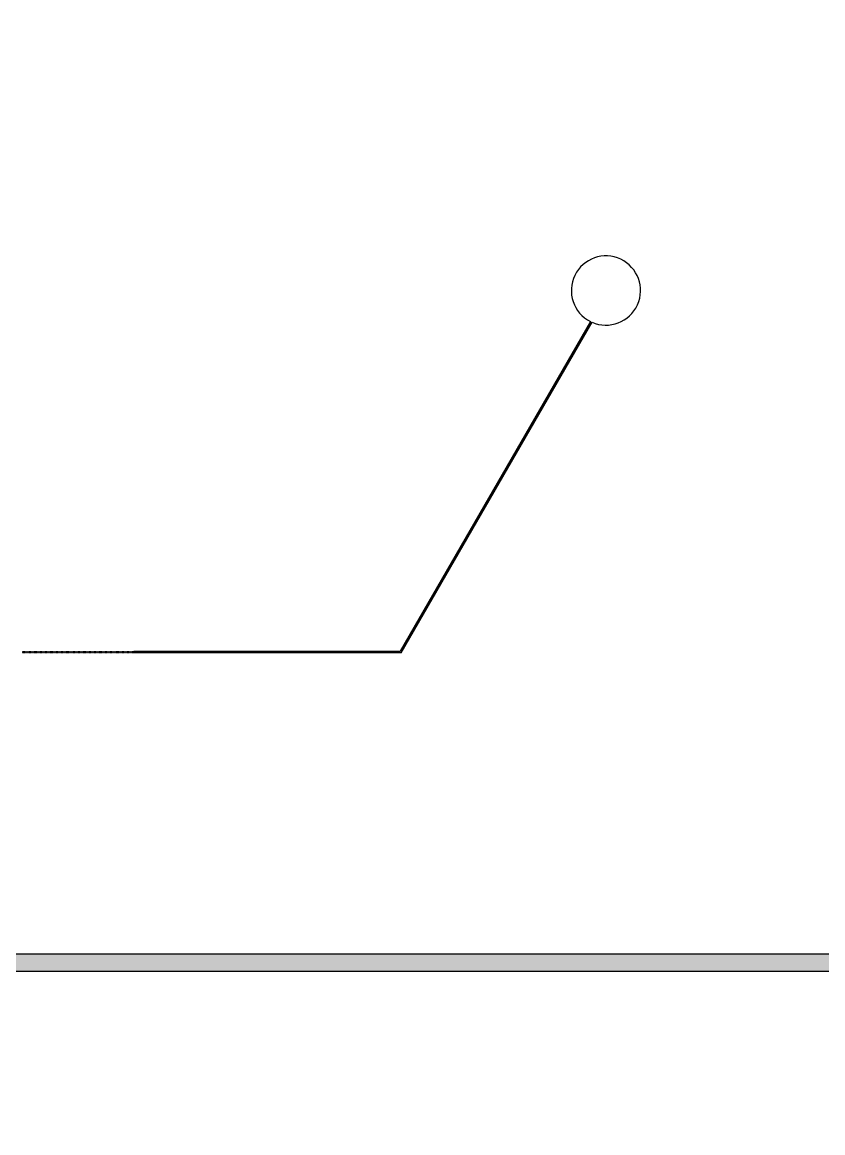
# Model space of a CAD drawing. Header units: inches. Extents: x 734146 to 834146, y 204695 to 304695.
# Drawn here: x 783956 to 788466, y 279686 to 285942 of the extents above; entities that cross this region are included whole.
import ezdxf

# ---------------------------------------------------------------- set-up
doc = ezdxf.new("R2010")
doc.units = ezdxf.units.IN
doc.header["$MEASUREMENT"] = 0

# ---------------------------------------------------------------- blocks, each defined once
blk = doc.blocks.new('*U7')
for p, q in [((1294.1, -895.7), (1294.1, -898.7)), ((1297.1, -895.7), (1294.1, -895.7)), ((1294.1, -898.7), (1297.1, -898.7)), ((1297.1, -892.2), (2797.1, -892.2)), ((1297.1, -892.2), (1297.1, -895.7)), ((1297.1, -902.2), (1297.1, -898.7)), ((2802.9, -902.2), (1297.1, -902.2))]:
    blk.add_line(p, q)
for points in [[(3869.6, 965.4), (2797.1, -892.2)], [(2802.9, -902.2), (3878.7, 961.1)]]:
    blk.add_lwpolyline(points)
for points in [[(670.1, -895.7), (670.1, -898.7), (673.1, -898.7), (673.1, -895.7)], [(676.1, -895.7), (676.1, -898.7), (679.1, -898.7), (679.1, -895.7)], [(682.1, -895.7), (682.1, -898.7), (685.1, -898.7), (685.1, -895.7)], [(688.1, -895.7), (688.1, -898.7), (691.1, -898.7), (691.1, -895.7)], [(694.1, -895.7), (694.1, -898.7), (697.1, -898.7), (697.1, -895.7)], [(700.1, -895.7), (700.1, -898.7), (703.1, -898.7), (703.1, -895.7)], [(706.1, -895.7), (706.1, -898.7), (709.1, -898.7), (709.1, -895.7)], [(712.1, -895.7), (712.1, -898.7), (715.1, -898.7), (715.1, -895.7)], [(718.1, -895.7), (718.1, -898.7), (721.1, -898.7), (721.1, -895.7)], [(724.1, -895.7), (724.1, -898.7), (727.1, -898.7), (727.1, -895.7)], [(730.1, -895.7), (730.1, -898.7), (733.1, -898.7), (733.1, -895.7)], [(736.1, -895.7), (736.1, -898.7), (739.1, -898.7), (739.1, -895.7)], [(742.1, -895.7), (742.1, -898.7), (745.1, -898.7), (745.1, -895.7)], [(748.1, -895.7), (748.1, -898.7), (751.1, -898.7), (751.1, -895.7)], [(754.1, -895.7), (754.1, -898.7), (757.1, -898.7), (757.1, -895.7)], [(760.1, -895.7), (760.1, -898.7), (763.1, -898.7), (763.1, -895.7)], [(766.1, -895.7), (766.1, -898.7), (769.1, -898.7), (769.1, -895.7)], [(772.1, -895.7), (772.1, -898.7), (775.1, -898.7), (775.1, -895.7)], [(778.1, -895.7), (778.1, -898.7), (781.1, -898.7), (781.1, -895.7)], [(784.1, -895.7), (784.1, -898.7), (787.1, -898.7), (787.1, -895.7)], [(790.1, -895.7), (790.1, -898.7), (793.1, -898.7), (793.1, -895.7)], [(796.1, -895.7), (796.1, -898.7), (799.1, -898.7), (799.1, -895.7)], [(802.1, -895.7), (802.1, -898.7), (805.1, -898.7), (805.1, -895.7)], [(808.1, -895.7), (808.1, -898.7), (811.1, -898.7), (811.1, -895.7)], [(814.1, -895.7), (814.1, -898.7), (817.1, -898.7), (817.1, -895.7)], [(820.1, -895.7), (820.1, -898.7), (823.1, -898.7), (823.1, -895.7)], [(826.1, -895.7), (826.1, -898.7), (829.1, -898.7), (829.1, -895.7)], [(832.1, -895.7), (832.1, -898.7), (835.1, -898.7), (835.1, -895.7)], [(838.1, -895.7), (838.1, -898.7), (841.1, -898.7), (841.1, -895.7)], [(844.1, -895.7), (844.1, -898.7), (847.1, -898.7), (847.1, -895.7)], [(850.1, -895.7), (850.1, -898.7), (853.1, -898.7), (853.1, -895.7)], [(856.1, -895.7), (856.1, -898.7), (859.1, -898.7), (859.1, -895.7)], [(862.1, -895.7), (862.1, -898.7), (865.1, -898.7), (865.1, -895.7)], [(868.1, -895.7), (868.1, -898.7), (871.1, -898.7), (871.1, -895.7)], [(874.1, -895.7), (874.1, -898.7), (877.1, -898.7), (877.1, -895.7)], [(880.1, -895.7), (880.1, -898.7), (883.1, -898.7), (883.1, -895.7)], [(886.1, -895.7), (886.1, -898.7), (889.1, -898.7), (889.1, -895.7)], [(892.1, -895.7), (892.1, -898.7), (895.1, -898.7), (895.1, -895.7)], [(898.1, -895.7), (898.1, -898.7), (901.1, -898.7), (901.1, -895.7)], [(904.1, -895.7), (904.1, -898.7), (907.1, -898.7), (907.1, -895.7)], [(910.1, -895.7), (910.1, -898.7), (913.1, -898.7), (913.1, -895.7)], [(916.1, -895.7), (916.1, -898.7), (919.1, -898.7), (919.1, -895.7)], [(922.1, -895.7), (922.1, -898.7), (925.1, -898.7), (925.1, -895.7)], [(928.1, -895.7), (928.1, -898.7), (931.1, -898.7), (931.1, -895.7)], [(934.1, -895.7), (934.1, -898.7), (937.1, -898.7), (937.1, -895.7)], [(940.1, -895.7), (940.1, -898.7), (943.1, -898.7), (943.1, -895.7)], [(946.1, -895.7), (946.1, -898.7), (949.1, -898.7), (949.1, -895.7)], [(952.1, -895.7), (952.1, -898.7), (955.1, -898.7), (955.1, -895.7)], [(958.1, -895.7), (958.1, -898.7), (961.1, -898.7), (961.1, -895.7)], [(964.1, -895.7), (964.1, -898.7), (967.1, -898.7), (967.1, -895.7)], [(970.1, -895.7), (970.1, -898.7), (973.1, -898.7), (973.1, -895.7)], [(976.1, -895.7), (976.1, -898.7), (979.1, -898.7), (979.1, -895.7)], [(982.1, -895.7), (982.1, -898.7), (985.1, -898.7), (985.1, -895.7)], [(988.1, -895.7), (988.1, -898.7), (991.1, -898.7), (991.1, -895.7)], [(994.1, -895.7), (994.1, -898.7), (997.1, -898.7), (997.1, -895.7)], [(1000.1, -895.7), (1000.1, -898.7), (1003.1, -898.7), (1003.1, -895.7)], [(1006.1, -895.7), (1006.1, -898.7), (1009.1, -898.7), (1009.1, -895.7)], [(1012.1, -895.7), (1012.1, -898.7), (1015.1, -898.7), (1015.1, -895.7)], [(1018.1, -895.7), (1018.1, -898.7), (1021.1, -898.7), (1021.1, -895.7)], [(1024.1, -895.7), (1024.1, -898.7), (1027.1, -898.7), (1027.1, -895.7)], [(1030.1, -895.7), (1030.1, -898.7), (1033.1, -898.7), (1033.1, -895.7)], [(1036.1, -895.7), (1036.1, -898.7), (1039.1, -898.7), (1039.1, -895.7)], [(1042.1, -895.7), (1042.1, -898.7), (1045.1, -898.7), (1045.1, -895.7)], [(1048.1, -895.7), (1048.1, -898.7), (1051.1, -898.7), (1051.1, -895.7)], [(1054.1, -895.7), (1054.1, -898.7), (1057.1, -898.7), (1057.1, -895.7)], [(1060.1, -895.7), (1060.1, -898.7), (1063.1, -898.7), (1063.1, -895.7)], [(1066.1, -895.7), (1066.1, -898.7), (1069.1, -898.7), (1069.1, -895.7)], [(1072.1, -895.7), (1072.1, -898.7), (1075.1, -898.7), (1075.1, -895.7)], [(1078.1, -895.7), (1078.1, -898.7), (1081.1, -898.7), (1081.1, -895.7)], [(1084.1, -895.7), (1084.1, -898.7), (1087.1, -898.7), (1087.1, -895.7)], [(1090.1, -895.7), (1090.1, -898.7), (1093.1, -898.7), (1093.1, -895.7)], [(1096.1, -895.7), (1096.1, -898.7), (1099.1, -898.7), (1099.1, -895.7)], [(1102.1, -895.7), (1102.1, -898.7), (1105.1, -898.7), (1105.1, -895.7)], [(1108.1, -895.7), (1108.1, -898.7), (1111.1, -898.7), (1111.1, -895.7)], [(1114.1, -895.7), (1114.1, -898.7), (1117.1, -898.7), (1117.1, -895.7)], [(1120.1, -895.7), (1120.1, -898.7), (1123.1, -898.7), (1123.1, -895.7)], [(1126.1, -895.7), (1126.1, -898.7), (1129.1, -898.7), (1129.1, -895.7)], [(1132.1, -895.7), (1132.1, -898.7), (1135.1, -898.7), (1135.1, -895.7)], [(1138.1, -895.7), (1138.1, -898.7), (1141.1, -898.7), (1141.1, -895.7)], [(1144.1, -895.7), (1144.1, -898.7), (1147.1, -898.7), (1147.1, -895.7)], [(1150.1, -895.7), (1150.1, -898.7), (1153.1, -898.7), (1153.1, -895.7)], [(1156.1, -895.7), (1156.1, -898.7), (1159.1, -898.7), (1159.1, -895.7)], [(1162.1, -895.7), (1162.1, -898.7), (1165.1, -898.7), (1165.1, -895.7)], [(1168.1, -895.7), (1168.1, -898.7), (1171.1, -898.7), (1171.1, -895.7)], [(1174.1, -895.7), (1174.1, -898.7), (1177.1, -898.7), (1177.1, -895.7)], [(1180.1, -895.7), (1180.1, -898.7), (1183.1, -898.7), (1183.1, -895.7)], [(1186.1, -895.7), (1186.1, -898.7), (1189.1, -898.7), (1189.1, -895.7)], [(1192.1, -895.7), (1192.1, -898.7), (1195.1, -898.7), (1195.1, -895.7)], [(1198.1, -895.7), (1198.1, -898.7), (1201.1, -898.7), (1201.1, -895.7)], [(1204.1, -895.7), (1204.1, -898.7), (1207.1, -898.7), (1207.1, -895.7)], [(1210.1, -895.7), (1210.1, -898.7), (1213.1, -898.7), (1213.1, -895.7)], [(1216.1, -895.7), (1216.1, -898.7), (1219.1, -898.7), (1219.1, -895.7)], [(1222.1, -895.7), (1222.1, -898.7), (1225.1, -898.7), (1225.1, -895.7)], [(1228.1, -895.7), (1228.1, -898.7), (1231.1, -898.7), (1231.1, -895.7)], [(1234.1, -895.7), (1234.1, -898.7), (1237.1, -898.7), (1237.1, -895.7)], [(1240.1, -895.7), (1240.1, -898.7), (1243.1, -898.7), (1243.1, -895.7)], [(1246.1, -895.7), (1246.1, -898.7), (1249.1, -898.7), (1249.1, -895.7)], [(1252.1, -895.7), (1252.1, -898.7), (1255.1, -898.7), (1255.1, -895.7)], [(1258.1, -895.7), (1258.1, -898.7), (1261.1, -898.7), (1261.1, -895.7)], [(1264.1, -895.7), (1264.1, -898.7), (1267.1, -898.7), (1267.1, -895.7)], [(1270.1, -895.7), (1270.1, -898.7), (1273.1, -898.7), (1273.1, -895.7)], [(1276.1, -895.7), (1276.1, -898.7), (1279.1, -898.7), (1279.1, -895.7)], [(1282.1, -895.7), (1282.1, -898.7), (1285.1, -898.7), (1285.1, -895.7)], [(1288.1, -895.7), (1288.1, -898.7), (1291.1, -898.7), (1291.1, -895.7)]]:
    blk.add_lwpolyline(points, close=True)
blk.add_arc((3957.2, 1139.6), 195, 246.25786, 243.30902)
blk = doc.blocks.new('*U5')
at = {"color": 0, "linetype": 'ByBlock', "lineweight": -2, "transparency": 16777216}
blk.add_blockref('*U7', (24000, 0), dxfattribs=at)

msp = doc.modelspace()

# ---------------------------------------------------------------- hatches: boundary and pattern name
h = msp.add_hatch(color=256)
h.dxf.hatch_style = 1
h.paths.add_polyline_path([(756451.5, 280694.7), (811451.5, 280694.7), (811451.5, 280594.7), (756451.5, 280594.7)])

# ---------------------------------------------------------------- linework, layer by layer
msp.add_lwpolyline([(756451.5, 280694.7), (811451.5, 280694.7), (811451.5, 280594.7), (756451.5, 280594.7)], close=True)
msp.add_circle((784146.5, 254695.1), 50000)

# ---------------------------------------------------------------- block references
msp.add_blockref('*U5', (759287.3, 283290.8))

doc.saveas('drawing.dxf')
